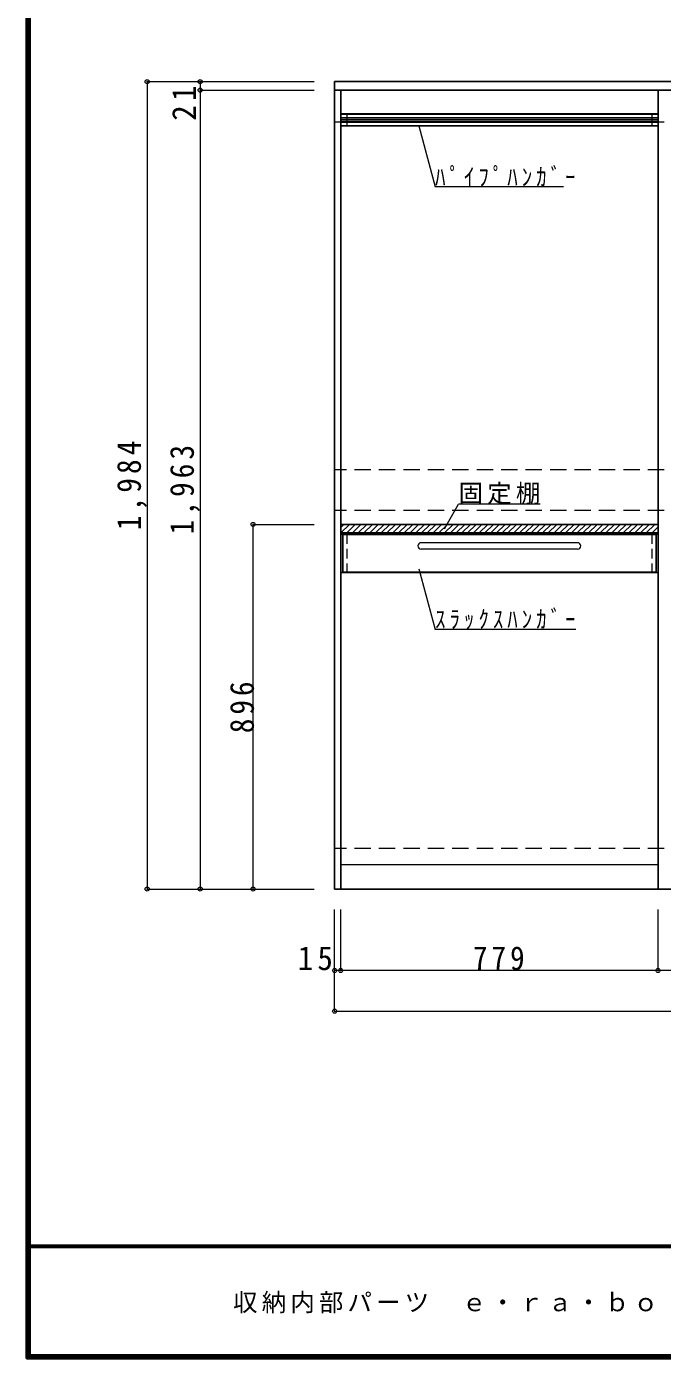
# Model space of a CAD drawing. Units: millimetres at full size, sheet at 1:20. Extents: x -3922 to 3878, y -2932 to 2722.
# Drawn here: x -3922 to -2362, y -2864 to 408 of the extents above; entities that cross this region are included whole.
import ezdxf

# ---------------------------------------------------------------- set-up
doc = ezdxf.new("R2010")
doc.units = ezdxf.units.MM
doc.header["$LTSCALE"] = 20
doc.header["$PDMODE"] = 32
doc.header["$PDSIZE"] = 10
for name, pattern in [('CHAIN1', [8, 5, -1, 1, -1]), ('DASHED1', [1.8, 1.2, -0.6]), ('DASHED2', [3, 2, -1])]:
    doc.linetypes.add(name, pattern=pattern)
for name, color, linetype, lineweight in [('0-2_本体', 2, 'Continuous', 35), ('0-3_固定棚', 3, 'Continuous', 25), ('0-6_ﾊﾟｲﾌﾟﾊﾝｶﾞｰ', 4, 'Continuous', 9), ('0-7_桟木・巾木', 2, 'Continuous', 35), ('0-8_', 7, 'Continuous', 18), ('0-9_', 3, 'Continuous', 25), ('0-A_文字', 7, 'Continuous', 18), ('0-B_寸法', 7, 'Continuous', 9), ('0-C_ハッチ', 4, 'Continuous', 9), ('F-1_枠', 6, 'Continuous', 40)]:
    doc.layers.add(name, color=color, linetype=linetype, lineweight=lineweight)
doc.layers.add('F-A_文字', color=7, linetype='Continuous')
doc.styles.add('ＭＳ ゴシック', font='')
doc.styles.get('ＭＳ ゴシック').set_extended_font_data('MS Gothic')

msp = doc.modelspace()

# ---------------------------------------------------------------- linework, layer by layer
at = {"layer": '0-2_本体', "color": 3, "lineweight": 25}
for p, q in [((-3166.18, -1711.27), (-3166.18, 272.73)), ((-277.18, 272.73), (-3166.18, 272.73)), ((-277.18, 251.73), (-3166.18, 251.73)), ((-3151.18, 251.73), (-3151.18, -1711.27)), ((-2372.18, -1711.27), (-2372.18, 251.73)), ((-3166.18, -1711.27), (-277.18, -1711.27))]:
    msp.add_line(p, q, dxfattribs=at)
at = {"layer": '0-3_固定棚'}
for p, q in [((-3151.18, -815.27), (-3151.18, -836.27)), ((-2372.18, -815.27), (-3151.18, -815.27)), ((-2372.18, -815.27), (-2372.18, -836.27)), ((-2372.18, -836.27), (-3151.18, -836.27))]:
    msp.add_line(p, q, dxfattribs=at)
at = {"layer": '0-6_ﾊﾟｲﾌﾟﾊﾝｶﾞｰ', "color": 3, "lineweight": 25}
for p, q in [((-3151.18, 193.73), (-3151.18, 163.73)), ((-2372.18, 193.73), (-3151.18, 193.73)), ((-2372.18, 163.73), (-3151.18, 163.73)), ((-2372.18, 193.73), (-2372.18, 163.73))]:
    msp.add_line(p, q, dxfattribs=at)
at = {"layer": '0-6_ﾊﾟｲﾌﾟﾊﾝｶﾞｰ'}
for p, q in [((-3151.18, 184.73), (-2372.18, 184.73)), ((-3151.18, 180.73), (-2372.18, 180.73)), ((-3151.18, 176.73), (-2372.18, 176.73)), ((-3151.18, 172.73), (-2372.18, 172.73))]:
    msp.add_line(p, q, dxfattribs=at)
at = {"layer": '0-6_ﾊﾟｲﾌﾟﾊﾝｶﾞｰ', "color": 7, "lineweight": 18}
for p, q in [((-3136.18, 193.73), (-3136.18, 163.73)), ((-2387.18, 193.73), (-2387.18, 163.73))]:
    msp.add_line(p, q, dxfattribs=at)
at = {"layer": '0-7_桟木・巾木', "color": 7, "lineweight": 18}
for p, q in [((-2372.18, 191.73), (-3151.18, 191.73)), ((-3151.18, -1651.27), (-2372.18, -1651.27))]:
    msp.add_line(p, q, dxfattribs=at)
at = {"layer": '0-8_', "linetype": 'DASHED1'}
for p, q in [((-3136.18, -839.27), (-3136.18, -933.77)), ((-2387.18, -839.27), (-2387.18, -933.77))]:
    msp.add_line(p, q, dxfattribs=at)
at = {"layer": '0-8_'}
for p, q in [((-2569.68, -860.27), (-2953.68, -860.27)), ((-2569.68, -876.27), (-2953.68, -876.27))]:
    msp.add_line(p, q, dxfattribs=at)
for centre, start, end in [((-2953.68, -868.27), 90, 270), ((-2569.68, -868.27), 270, 90)]:
    msp.add_arc(centre, 8, start, end, dxfattribs=at)
at = {"layer": '0-9_'}
for p, q in [((-3151.18, -839.27), (-3151.18, -933.77)), ((-3151.18, -839.27), (-2372.18, -839.27)), ((-3146.18, -840.27), (-3146.18, -932.77)), ((-3146.18, -840.27), (-2377.18, -840.27)), ((-2377.18, -840.27), (-2377.18, -932.77)), ((-2372.18, -839.27), (-2372.18, -933.77)), ((-3151.18, -933.77), (-2372.18, -933.77)), ((-3146.18, -932.77), (-2377.18, -932.77))]:
    msp.add_line(p, q, dxfattribs=at)
at = {"layer": '0-A_文字', "linetype": 'CHAIN1'}
for p, q in [((3222.82, 272.73), (-3166.18, 272.73)), ((-3166.18, -1711.27), (3222.82, -1711.27))]:
    msp.add_line(p, q, dxfattribs=at)
at = {"layer": '0-A_文字'}
for p, q in [((-2959.43, 163.73), (-2919.42, 14.41)), ((-2603.94, 14.41), (-2919.42, 14.41)), ((-2896.7, -826.33), (-2861.68, -765.68)), ((-2661.68, -765.68), (-2861.68, -765.68)), ((-2959.43, -924.27), (-2919.42, -1073.59)), ((-2574.42, -1073.59), (-2919.42, -1073.59))]:
    msp.add_line(p, q, dxfattribs=at)
at = {"layer": '0-B_寸法', "color": 4}
for p, q in [((-3626.18, 272.73), (-3626.18, -1711.27)), ((-3626.18, 272.73), (-3216.18, 272.73)), ((-3496.18, 272.73), (-3496.18, -1711.27)), ((-3496.18, 251.73), (-3216.18, 251.73)), ((-3366.18, -815.27), (-3216.18, -815.27)), ((-3366.18, -1711.27), (-3366.18, -815.27)), ((-3626.18, -1711.27), (-3216.18, -1711.27)), ((-3166.18, -2011.27), (-3166.18, -1761.27)), ((-3151.18, -1911.27), (-3151.18, -1761.27)), ((-2372.18, -1911.27), (-2372.18, -1761.27)), ((-277.18, -1911.27), (-3166.18, -1911.27)), ((-3166.18, -2011.27), (-277.18, -2011.27))]:
    msp.add_line(p, q, dxfattribs=at)
at = {"layer": '0-B_寸法', "color": 4, "linetype": 'DASHED2'}
for p, q in [((3222.82, 272.73), (-3166.18, 272.73)), ((3222.82, 172.73), (-3166.18, 172.73)), ((3222.82, -681.27), (-3166.18, -681.27)), ((3222.82, -781.27), (-3166.18, -781.27)), ((3222.82, -1611.27), (-3166.18, -1611.27)), ((3222.82, -1711.27), (-3166.18, -1711.27))]:
    msp.add_line(p, q, dxfattribs=at)
at = {"layer": '0-B_寸法'}
for p in [(-3626.18, 272.73), (-3496.18, 272.73), (-3496.18, 251.73), (-3366.18, -815.27), (-3626.18, -1711.27), (-3496.18, -1711.27), (-3366.18, -1711.27), (-3166.18, -1911.27), (-3151.18, -1911.27), (-2372.18, -1911.27), (-3166.18, -2011.27)]:
    msp.add_point(p, dxfattribs=at)
at = {"layer": '0-C_ハッチ'}
for p, q in [((-3151.18, -822.63), (-3143.82, -815.27)), ((-3150.68, -836.27), (-3129.68, -815.27)), ((-3136.53, -836.27), (-3115.53, -815.27)), ((-3122.39, -836.27), (-3101.39, -815.27)), ((-3108.25, -836.27), (-3087.25, -815.27)), ((-3094.11, -836.27), (-3073.11, -815.27)), ((-3079.97, -836.27), (-3058.97, -815.27)), ((-3065.82, -836.27), (-3044.82, -815.27)), ((-3051.68, -836.27), (-3030.68, -815.27)), ((-3037.54, -836.27), (-3016.54, -815.27)), ((-3023.4, -836.27), (-3002.4, -815.27)), ((-3009.25, -836.27), (-2988.25, -815.27)), ((-2995.11, -836.27), (-2974.11, -815.27)), ((-2980.97, -836.27), (-2959.97, -815.27)), ((-2966.83, -836.27), (-2945.83, -815.27)), ((-2952.69, -836.27), (-2931.69, -815.27)), ((-2938.54, -836.27), (-2917.54, -815.27)), ((-2924.4, -836.27), (-2903.4, -815.27)), ((-2910.26, -836.27), (-2889.26, -815.27)), ((-2896.12, -836.27), (-2875.12, -815.27)), ((-2881.98, -836.27), (-2860.98, -815.27)), ((-2867.83, -836.27), (-2846.83, -815.27)), ((-2853.69, -836.27), (-2832.69, -815.27)), ((-2839.55, -836.27), (-2818.55, -815.27)), ((-2825.41, -836.27), (-2804.41, -815.27)), ((-2811.26, -836.27), (-2790.26, -815.27)), ((-2797.12, -836.27), (-2776.12, -815.27)), ((-2782.98, -836.27), (-2761.98, -815.27)), ((-2768.84, -836.27), (-2747.84, -815.27)), ((-2754.7, -836.27), (-2733.7, -815.27)), ((-2740.55, -836.27), (-2719.55, -815.27)), ((-2726.41, -836.27), (-2705.41, -815.27)), ((-2712.27, -836.27), (-2691.27, -815.27)), ((-2698.13, -836.27), (-2677.13, -815.27)), ((-2683.99, -836.27), (-2662.99, -815.27)), ((-2669.84, -836.27), (-2648.84, -815.27)), ((-2655.7, -836.27), (-2634.7, -815.27)), ((-2641.56, -836.27), (-2620.56, -815.27)), ((-2627.42, -836.27), (-2606.42, -815.27)), ((-2613.27, -836.27), (-2592.27, -815.27)), ((-2599.13, -836.27), (-2578.13, -815.27)), ((-2584.99, -836.27), (-2563.99, -815.27)), ((-2570.85, -836.27), (-2549.85, -815.27)), ((-2556.71, -836.27), (-2535.71, -815.27)), ((-2542.56, -836.27), (-2521.56, -815.27)), ((-2528.42, -836.27), (-2507.42, -815.27)), ((-2514.28, -836.27), (-2493.28, -815.27)), ((-2500.14, -836.27), (-2479.14, -815.27)), ((-2486, -836.27), (-2465, -815.27)), ((-2471.85, -836.27), (-2450.85, -815.27)), ((-2457.71, -836.27), (-2436.71, -815.27)), ((-2443.57, -836.27), (-2422.57, -815.27)), ((-2429.43, -836.27), (-2408.43, -815.27)), ((-2415.28, -836.27), (-2394.28, -815.27)), ((-2401.14, -836.27), (-2380.14, -815.27)), ((-2387, -836.27), (-2372.18, -821.45)), ((-2372.86, -836.27), (-2372.18, -835.59))]:
    msp.add_line(p, q, dxfattribs=at)
at = {"layer": 'F-1_枠'}
for p, q in [((-3922.03, 2722.29), (-3922.03, -2864.37)), ((-3918.7, 2722.29), (-3918.7, -2864.37)), ((-3915.36, 2722.29), (-3915.36, -2864.37)), ((3877.97, -2587.71), (-3922.03, -2587.71)), ((3877.97, -2591.04), (-3922.03, -2591.04)), ((3877.97, -2857.71), (-3922.03, -2857.71)), ((3877.97, -2861.04), (-3922.03, -2861.04)), ((3877.97, -2864.37), (-3922.03, -2864.37))]:
    msp.add_line(p, q, dxfattribs=at)

# ---------------------------------------------------------------- texts
at = {"layer": '0-A_文字', "char_height": 43.99, "attachment_point": 7, "style": 'ＭＳ ゴシック'}
for s, insert in [('\\T1.39;\\W0.85;ﾊﾟｲﾌﾟﾊﾝｶﾞｰ', (-2919.42, 14.41)), ('\\T1.17;固定棚', (-2861.68, -765.68)), ('\\T1.39;\\W0.85;ｽﾗｯｸｽﾊﾝｶﾞｰ', (-2919.42, -1073.59))]:
    msp.add_mtext(s, dxfattribs=dict(at, insert=insert))
at = {"layer": '0-B_寸法', "char_height": 58.65, "attachment_point": 7, "rotation": 90, "style": 'ＭＳ ゴシック'}
for s, insert in [('\\T1.27;\\W0.95;21', (-3506.57, 176.73)), ('\\T1.28;\\W0.9;1,984', (-3626.57, -829.27)), ('\\T1.28;\\W0.9;1,963', (-3496.57, -839.77)), ('\\T1.27;\\W0.9;896', (-3363.47, -1328.27))]:
    msp.add_mtext(s, dxfattribs=dict(at, insert=insert))
at = {"layer": '0-B_寸法', "char_height": 58.65, "attachment_point": 7, "style": 'ＭＳ ゴシック'}
for s, insert in [('\\T1.27;\\W0.95;15', (-3256.47, -1911.27)), ('\\T1.27;\\W0.9;779', (-2826.68, -1911.27))]:
    msp.add_mtext(s, dxfattribs=dict(at, insert=insert))
at = {"layer": 'F-A_文字', "insert": (-3415.36, -2754.37), "char_height": 43.99, "attachment_point": 7, "style": 'ＭＳ ゴシック'}
msp.add_mtext('\\T1.17;収納内部パーツ\u3000ｅ・ｒａ・ｂｏ\u3000モデルプラン\u3000ＣＬ－９２０（奥行き450）', dxfattribs=at)

doc.saveas('drawing.dxf')
